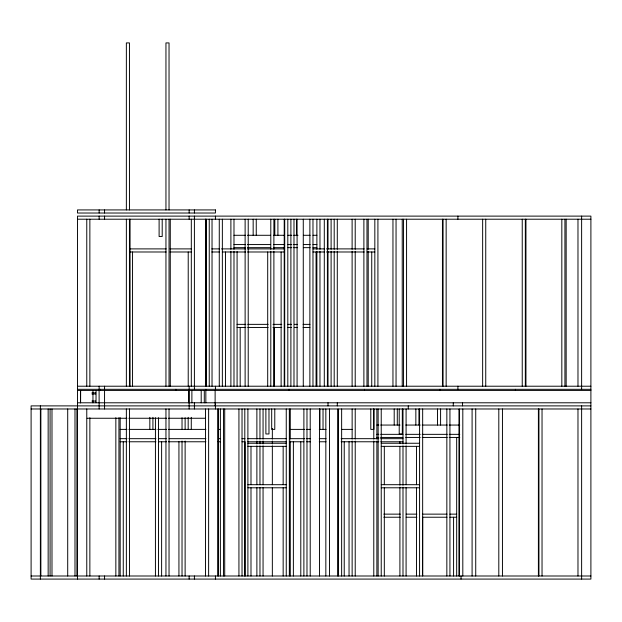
<?xml version="1.0" encoding="UTF-8"?>
<svg xmlns="http://www.w3.org/2000/svg" width="622" height="622" viewBox="0 0 622 622"><rect width="100%" height="100%" fill="white"/><g stroke="black" fill="none" stroke-linecap="round" stroke-linejoin="round"><path stroke-width="0.93" d="M77.493 219.208L590.9 219.208M233.989 235.287L245.558 235.287M247.486 235.287L270.617 235.287M273.501 235.287L284.106 235.287M287.963 235.287L291.819 235.287M293.747 235.287L298.008 235.287M303.38 235.287L310.129 235.287M313.022 235.287L316.878 235.287M233.989 244.563L245.558 244.563M247.486 244.563L270.617 244.563M273.501 244.563L284.106 244.563M287.963 244.563L291.819 244.563M293.747 244.563L297.604 244.563M303.38 244.563L310.129 244.563M313.022 244.563L316.878 244.563M233.989 247.657L245.558 247.657M247.486 247.657L270.617 247.657M273.501 247.657L284.106 247.657M287.963 247.657L291.819 247.657M293.747 247.657L297.604 247.657M303.38 247.657L310.129 247.657M313.022 247.657L316.878 247.657M129.454 248.893L166.175 248.893M170.047 248.893L191.312 248.893M211.838 248.893L219.566 248.893M221.502 248.893L245.667 248.893M247.486 248.893L284.215 248.893M312.975 248.893L324.575 248.893M326.503 248.893L364.197 248.893M367.097 248.893L374.833 248.893M129.454 251.988L166.175 251.988M170.047 251.988L191.312 251.988M211.838 251.988L219.566 251.988M222.357 251.988L245.667 251.988M247.486 251.988L284.215 251.988M312.975 251.988L324.575 251.988M326.503 251.988L364.197 251.988M367.097 251.988L374.833 251.988M237.083 324.357L245.822 324.357M247.758 324.357L268.152 324.357M273.004 324.357L281.743 324.357M287.566 324.357L291.454 324.357M294.361 324.357L297.277 324.357M303.101 324.357L309.904 324.357M237.083 327.452L245.822 327.452M247.758 327.452L268.152 327.452M273.004 327.452L281.743 327.452M287.566 327.452L291.454 327.452M294.361 327.452L297.277 327.452M303.101 327.452L309.904 327.452M77.493 386.215L590.9 386.215M77.447 389.31L590.9 389.31M77.447 390.422L590.9 390.422M91.924 392.879L95.772 392.879M91.924 393.99L95.772 393.99M91.924 401.042L95.772 401.042M77.447 402.792L590.9 402.792M590.9 405.886L31.1 405.886L31.1 579.082L590.9 579.082L590.9 216.114L77.493 216.114L77.493 579.082M31.1 408.981L590.9 408.981M87.181 418.256L126.919 418.256M128.863 418.256L166.665 418.256M168.601 418.256L205.431 418.256M376.878 425.059L378.806 425.059M380.734 425.059L400.008 425.059M405.793 425.059L420.247 425.059M422.175 425.059L447.234 425.059M449.162 425.059L459.767 425.059M120.17 429.39L126.942 429.39M128.871 429.39L155.935 429.39M157.864 429.39L166.564 429.39M168.5 429.39L205.882 429.39M218.446 429.39L220.382 429.39M290.28 429.39L304.772 429.39M306.708 429.39L310.572 429.39M319.273 429.39L326.037 429.39M341.501 429.39L352.138 429.39M376.878 434.343L378.806 434.343M380.734 434.343L402.901 434.343M405.793 434.343L420.247 434.343M422.175 434.343L447.234 434.343M449.162 434.343L459.767 434.343M376.878 437.437L378.806 437.437M380.734 437.437L402.901 437.437M405.793 437.437L420.247 437.437M422.175 437.437L447.234 437.437M449.162 437.437L459.767 437.437M120.17 438.673L126.942 438.673M128.871 438.673L155.935 438.673M158.524 438.673L166.253 438.673M169.153 438.673L205.882 438.673M218.446 438.673L220.382 438.673M242.028 438.673L244.928 438.673M247.828 438.673L286.493 438.673M289.385 438.673L304.772 438.673M306.708 438.673L310.572 438.673M319.273 438.673L326.037 438.673M341.144 438.673L378.837 438.673M380.765 438.673L402.994 438.673M120.17 441.768L126.942 441.768M128.871 441.768L155.935 441.768M158.524 441.768L166.564 441.768M168.5 441.768L205.882 441.768M218.058 441.768L220.382 441.768M242.028 441.768L245.122 441.768L245.122 575.995M247.828 441.768L286.493 441.768M289.385 441.768L303.886 441.768M306.708 441.768L310.572 441.768M319.273 441.768L326.037 441.768M341.144 441.768L378.837 441.768M380.765 441.768L402.994 441.768M247.898 443.253L286.252 443.253M381.232 443.253L419.578 443.253M247.898 446.347L286.252 446.347M381.232 446.347L419.578 446.347M247.898 484.693L286.252 484.693M381.232 484.693L419.578 484.693M247.898 487.788L286.252 487.788M381.232 487.788L419.578 487.788M383.852 514.137L400.358 514.137M406.182 514.137L416.864 514.137M422.688 514.137L446.961 514.137M449.877 514.137L456.672 514.137M383.852 517.232L400.358 517.232M406.182 517.232L416.864 517.232M446.961 517.232L422.688 517.232L422.649 575.995L422.672 408.981M449.877 517.232L456.672 517.232M31.1 575.995L590.9 575.995M581.624 216.114L581.624 389.31M581.624 405.886L581.624 579.082M577.978 219.208L577.978 386.215M577.978 408.981L577.978 575.995M566.16 219.208L566.16 386.215M564.924 219.208L564.924 386.215M561.829 219.208L561.829 386.215M542.034 408.981L542.034 575.995M538.94 408.981L538.94 575.995M538.395 408.981L538.395 575.995M525.948 219.208L525.948 386.215M525.333 219.208L525.333 386.215M522.239 219.208L522.239 386.215M515.436 389.31L515.436 390.422M502.444 408.981L502.444 575.995M498.805 408.981L498.805 575.995M485.743 219.208L485.743 386.215M482.649 219.208L482.649 386.215M475.729 408.981L475.729 575.995M472.09 408.981L472.09 575.995M462.807 408.981L462.807 575.995M462.55 402.792L462.55 405.886M461.034 575.995L461.034 579.082M457.909 216.114L457.909 219.208M457.909 386.215L457.909 389.31M456.672 437.437L456.672 575.995M453.578 517.232L453.578 575.995M453.267 402.792L453.267 405.886M449.939 408.981L449.939 575.995M446.845 408.981L446.845 575.995M446.153 219.208L446.153 386.215M443.066 219.208L443.066 386.215M442.444 219.208L442.444 386.215M440.586 408.981L440.586 425.059M439.972 389.31L439.972 390.422M437.499 408.981L437.499 425.059M419.578 408.981L419.578 575.995M418.94 408.981L418.94 425.059M416.483 446.347L416.483 484.693M416.483 487.788L416.483 575.995M415.846 408.981L415.846 425.059M408.257 405.886L408.257 408.981M406.57 219.208L406.57 386.215M406.088 408.981L406.088 443.937M406.088 445.881L406.088 484.717M406.088 487.632L406.088 575.995M403.476 219.208L403.476 386.215M402.994 408.981L402.994 443.937M402.994 445.881L402.994 485.222M402.994 487.15L402.994 575.995M402.24 219.208L402.24 386.215M402.31 408.981L402.31 433.969L399.215 433.969L399.215 408.981M399.907 441.768L399.907 443.696M399.907 446.596L399.907 485.222M399.907 487.15L399.907 575.995M397.287 408.981L397.287 425.059M396.051 219.208L396.051 386.215M394.2 408.981L394.2 425.059M392.956 219.208L392.956 386.215M384.318 446.347L384.318 484.693M384.318 487.788L384.318 575.995M381.232 408.981L381.232 575.995M378.137 408.981L378.137 575.995M377.919 219.208L377.919 386.215M376.878 408.981L376.878 439.085M376.878 441.021L376.878 575.995M374.833 219.208L374.833 386.215M373.892 408.981L373.892 429.39L370.798 429.39L370.798 408.981M373.783 408.981L373.783 439.085M373.783 441.021L373.783 575.995M371.738 251.988L371.738 386.215M368.216 219.208L368.216 249.305M368.216 251.249L368.216 386.215M366.98 219.208L366.98 386.215M364.508 389.31L364.508 390.422M363.886 219.208L363.886 386.215M355.209 219.208L355.209 249.305M355.209 251.249L355.209 386.215M355.224 408.981L355.224 439.085M355.224 441.021L355.224 575.995M352.114 219.208L352.114 249.305M352.114 251.249L352.114 386.215M352.138 408.981L352.138 439.085M352.138 441.021L352.138 575.995M349.043 441.768L349.043 575.995M344.23 441.768L344.23 575.995M341.641 408.981L341.641 575.995M337.287 219.208L337.287 249.305M337.287 251.249L337.287 386.215M337.287 402.792L337.287 405.886M334.193 219.208L334.193 249.305M334.193 251.249L334.193 386.215M331.106 219.208L331.106 249.305M331.106 251.249L331.106 386.215M329.481 408.981L329.481 575.995M328.012 219.208L328.012 249.305M328.012 251.249L328.012 386.215M328.012 402.792L328.012 405.886M327.39 219.208L327.39 386.215M325.835 408.981L325.835 575.995M324.295 219.208L324.295 386.215M323.028 408.981L323.028 429.39M319.972 219.208L319.972 249.305M319.972 251.249L319.972 386.215M319.933 408.981L319.933 429.39M319.49 408.981L319.49 575.995M316.878 219.208L316.878 249.305M316.878 251.249L316.878 386.215M316.069 251.988L316.069 386.215M312.975 219.208L312.975 386.215M310.215 408.981L310.215 575.995M309.88 219.208L309.88 386.215M306.98 408.981L306.98 575.995M303.886 408.981L303.886 575.995M303.272 219.208L303.272 386.215M300.791 441.768L300.791 575.995M297.083 219.208L297.083 386.215M296.461 219.208L296.461 235.287M293.988 219.208L293.988 386.215M293.374 441.768L293.374 575.995M290.894 219.208L290.894 386.215M290.28 408.981L290.28 439.085M290.28 441.021L290.28 575.995M289.339 408.981L289.339 575.995M289.043 389.31L289.043 390.422M287.807 219.208L287.807 386.215M286.252 408.981L286.252 575.995M284.713 219.208L284.713 386.215M284.215 219.208L284.215 386.215M283.158 446.347L283.158 484.693M283.158 487.788L283.158 575.995M281.121 251.988L281.121 386.215M277.91 219.208L277.91 235.287M274.815 219.208L274.815 235.287M274.776 408.981L274.776 429.39L271.69 429.39L271.69 408.981M274.193 327.452L274.193 386.215M273.89 219.208L273.89 249.305M273.89 251.249L273.89 386.215M272.343 428.402L272.343 439.085M272.343 441.021L272.343 443.937M272.343 445.881L272.343 484.717M272.343 487.632L272.343 575.995M270.795 219.208L270.795 249.305M270.795 251.249L270.795 386.215M268.976 408.981L268.976 433.969L265.882 433.969L265.882 408.981M267.701 251.988L267.701 386.215M263.059 408.981L263.059 439.085M263.059 441.021L263.059 443.937M263.059 445.881L263.059 484.717M263.059 487.632L263.059 575.995M259.965 408.981L259.973 439.085M259.973 441.021L259.965 443.937M259.965 445.881L259.973 484.717M259.965 487.632L259.973 575.995M256.878 408.981L256.878 439.085M256.878 441.021L256.878 443.937M256.878 445.881L256.878 484.717M256.878 487.632L256.878 575.995M256.256 219.208L256.256 235.287M253.162 219.208L253.162 235.287M250.993 446.347L250.993 484.693M250.993 487.788L250.993 575.995M248.217 219.208L248.217 386.215M247.898 408.981L247.898 575.995M245.122 219.208L245.122 386.215M244.804 408.981L244.804 575.995M242.028 408.981L242.028 575.995M240.178 327.452L240.178 386.215M238.934 408.981L238.934 575.995M237.083 251.537L237.083 386.215M233.989 219.208L233.989 249.305M233.989 251.249L233.989 386.215M230.894 219.208L230.894 249.305M230.894 251.249L230.894 386.215M225.452 251.988L225.452 386.215M224.713 408.981L224.713 575.995M223.477 408.981L223.477 575.995M222.357 219.208L222.357 386.215M220.382 408.981L220.382 575.995M219.271 219.208L219.271 386.215M218.213 408.981L218.213 575.995M217.91 408.981L217.91 575.995M215.43 216.114L215.43 219.208M215.43 386.215L215.43 389.31M215.43 402.792L215.43 408.981M215.43 575.995L215.43 579.082M215.126 390.422L215.126 405.886M212.032 219.208L212.032 386.215M209.249 219.208L209.249 386.215M208.627 408.981L208.627 575.995M206.154 219.208L206.154 386.215M205.843 219.208L205.843 386.215M205.843 389.31L205.843 402.792M205.68 219.208L205.68 386.215M205.532 408.981L205.532 575.995M204.296 390.422L204.296 402.792M201.201 390.422L201.201 402.792M194.398 209.925L194.398 213.019M194.398 216.114L194.398 389.31M194.398 402.792L194.398 408.981M194.398 575.995L194.398 579.082M191.887 390.422L191.887 402.792M191.312 219.208L191.312 386.215M191.273 417.331L191.273 429.39M189.142 209.925L189.142 213.019M189.142 216.114L189.142 219.208M189.142 386.215L189.142 389.31M189.142 390.422L189.142 408.981M189.142 575.995L189.142 579.082M188.793 390.422L188.793 402.792M188.217 251.988L188.217 386.215M188.178 417.331L188.178 429.39M185.123 417.72L185.123 429.374M185.123 441.021L185.123 575.995M182.028 417.72L182.028 429.374M182.028 441.021L182.028 575.995M178.934 441.768L178.934 575.995M175.847 389.31L175.847 390.422M170.28 219.208L170.28 386.215M169.036 209.925L169.036 42.918L165.95 42.918L165.95 209.925M169.036 219.208L169.036 386.215M169.036 408.981L169.036 575.995M165.95 219.208L165.95 386.215M165.95 408.981L165.95 575.995M162.202 219.208L162.202 236.523L159.108 236.523L159.108 219.208M161.619 441.768L161.619 575.995M158.524 417.72L158.524 575.995M155.43 417.72L155.43 575.995M152.919 417.331L152.919 429.39M149.832 417.331L149.832 429.39M132.548 251.988L132.548 386.215M130.068 219.208L130.068 386.215M129.454 209.925L129.454 42.918L126.359 42.918L126.359 209.925M129.454 219.208L129.454 386.215M129.454 408.981L129.454 575.995M126.359 219.208L126.359 386.215M126.359 408.981L126.359 575.995M123.265 441.768L123.265 575.995M120.17 417.72L120.17 575.995M118.934 417.72L118.934 575.995M115.847 417.72L115.847 575.995M104.558 209.925L104.558 213.019M104.558 216.114L104.558 219.208M104.558 386.215L104.558 389.31M104.558 390.422L104.558 408.981M104.558 575.995L104.558 579.082M100.375 389.31L100.375 390.422M99.139 209.925L99.139 213.019M99.139 216.114L99.139 219.208M99.139 386.215L99.139 389.31M99.1 390.422L99.139 408.981M99.139 575.995L99.139 579.082M96.052 390.422L96.006 402.792M92.958 390.422L92.958 402.792M89.863 219.208L89.863 386.215M89.863 417.72L89.863 575.995M86.769 219.208L86.769 386.215M86.769 408.981L86.769 575.995M76.903 408.981L76.903 575.995M74.99 408.981L74.99 575.995M67.705 408.981L67.705 575.995M51.991 408.981L51.991 575.995M50.079 408.981L50.079 575.995M48.158 408.981L48.158 575.995M40.873 408.981L40.873 575.995M40.376 405.886L40.376 579.082M215.43 209.925L77.493 209.925L77.493 213.019L215.43 213.019L215.43 209.925M459.215 575.995L459.215 408.981L459.168 575.995M338.049 575.995L338.049 408.981L338.003 575.995M80.588 402.792L80.588 390.422L80.541 402.792"/></g></svg>
